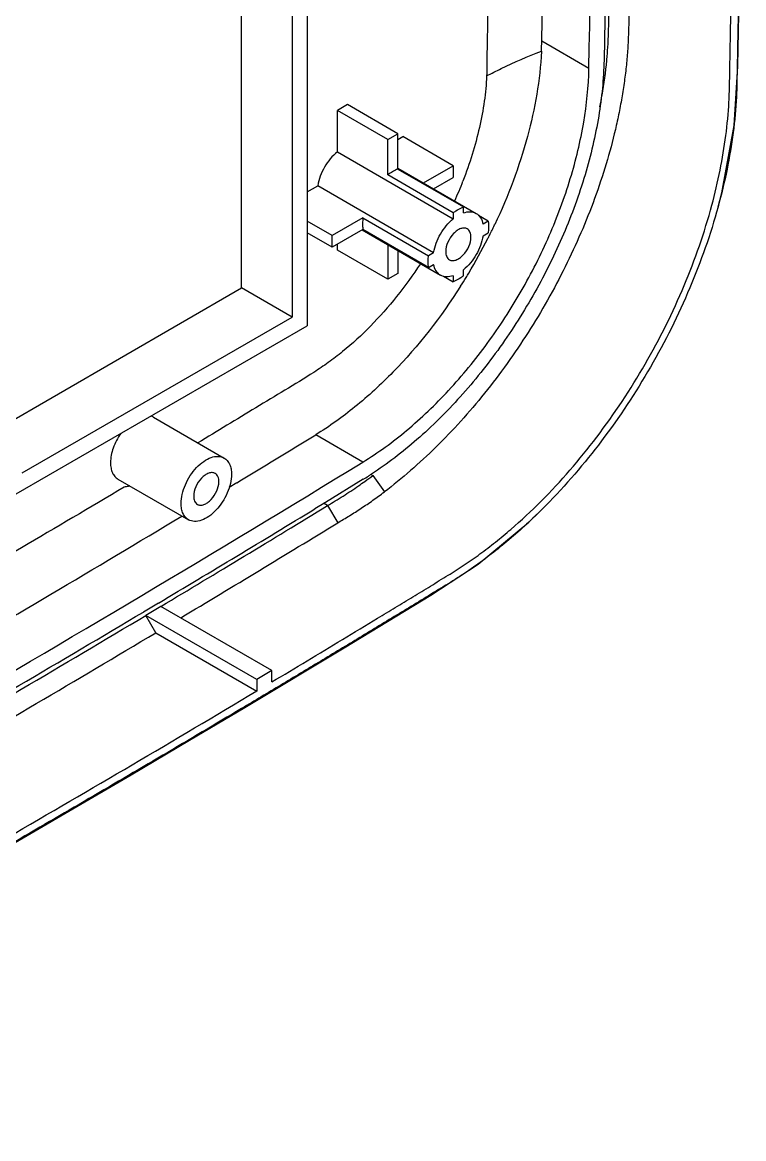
# Model space of a CAD drawing. Header units: millimetres. Extents: x 1791 to 2848, y -3889 to -2778.
# Drawn here: x 2649.5 to 2700.1, y -3112.5 to -3034.2 of the extents above; entities that cross this region are included whole.
import ezdxf

# ---------------------------------------------------------------- set-up
doc = ezdxf.new("R2010")
doc.units = ezdxf.units.MM

msp = doc.modelspace()

# ---------------------------------------------------------------- linework, layer by layer
at = {"color": 7, "linetype": 'Continuous'}
for p, q in [((2669.473, -3016.096), (2669.473, -3055.498)), ((2668.413, -3016.858), (2668.413, -3054.885)), ((2664.877, -3052.844), (2664.877, -3020.184)), ((2690.379, -3032.61), (2690.298, -3036.876)), ((2689.237, -3037.459), (2685.931, -3035.551)), ((2672.302, -3039.984), (2671.595, -3040.393)), ((2675.837, -3042.026), (2672.302, -3039.984)), ((2671.595, -3043.292), (2671.595, -3040.393)), ((2675.13, -3042.434), (2671.595, -3040.393)), ((2675.13, -3042.434), (2675.837, -3042.026)), ((2675.13, -3044.918), (2675.13, -3042.434)), ((2675.837, -3044.509), (2675.837, -3042.026)), ((2675.837, -3042.434), (2676.191, -3042.23)), ((2679.726, -3044.271), (2676.191, -3042.23)), ((2671.595, -3043.292), (2679.726, -3047.986)), ((2677.63, -3045.481), (2679.726, -3044.271)), ((2679.726, -3044.271), (2679.726, -3045.087)), ((2679.726, -3047.571), (2675.13, -3044.918)), ((2675.837, -3044.446), (2681.33, -3047.617)), ((2675.837, -3044.509), (2680.433, -3047.163)), ((2669.473, -3046.108), (2670.216, -3045.679)), ((2678.348, -3050.374), (2670.216, -3045.679)), ((2678.337, -3045.889), (2679.726, -3045.087)), ((2680.433, -3047.578), (2680.433, -3047.163)), ((2671.241, -3049.17), (2669.473, -3048.149)), ((2673.392, -3047.928), (2671.241, -3049.17)), ((2673.392, -3047.928), (2677.988, -3050.582)), ((2679.726, -3047.571), (2679.726, -3047.986)), ((2682.172, -3048.166), (2681.49, -3047.773)), ((2682.172, -3048.166), (2681.812, -3048.374)), ((2671.241, -3049.986), (2669.473, -3048.966)), ((2673.392, -3048.745), (2671.241, -3049.986)), ((2673.337, -3048.776), (2678.83, -3051.947)), ((2677.988, -3051.398), (2673.392, -3048.745)), ((2681.812, -3049.191), (2682.172, -3048.983)), ((2671.241, -3049.986), (2671.241, -3049.17)), ((2671.595, -3050.191), (2671.595, -3049.782)), ((2675.13, -3052.232), (2671.595, -3050.191)), ((2675.13, -3049.811), (2675.13, -3052.232)), ((2675.837, -3050.22), (2675.837, -3051.824)), ((2678.348, -3050.374), (2677.988, -3050.582)), ((2677.988, -3051.398), (2678.348, -3051.19)), ((2675.837, -3051.824), (2675.13, -3052.232)), ((2679.044, -3052.008), (2679.726, -3052.402)), ((2679.726, -3051.986), (2679.726, -3052.402)), ((2680.433, -3051.993), (2680.433, -3051.578)), ((2646.627, -3063.387), (2664.877, -3052.844)), ((2668.413, -3054.885), (2664.877, -3052.844)), ((2649.497, -3065.806), (2668.413, -3054.885)), ((2649.069, -3067.278), (2669.473, -3055.498)), ((2658.702, -3061.906), (2663.652, -3064.764)), ((2673.379, -3065.048), (2670.073, -3063.139)), ((2673.914, -3065.897), (2674.08, -3065.992)), ((2674.08, -3065.992), (2674.89, -3067.142)), ((2656.202, -3066.236), (2661.152, -3069.094)), ((2664.535, -3066.511), (2663.997, -3066.836)), ((2673.411, -3066.254), (2670.752, -3067.876)), ((2670.752, -3067.876), (2670.019, -3068.323)), ((2670.902, -3068.1), (2670.613, -3067.934)), ((2670.9, -3068.101), (2671.621, -3069.303)), ((2659.049, -3074.928), (2657.989, -3075.559)), ((2659.22, -3075.163), (2658.16, -3075.797)), ((2666.998, -3079.657), (2659.22, -3075.163)), ((2658.86, -3077.011), (2658.16, -3075.797)), ((2665.938, -3080.287), (2658.16, -3075.797)), ((2658.86, -3077.011), (2665.938, -3081.097)), ((2665.095, -3082.252), (2672.061, -3078.07)), ((2666.998, -3079.654), (2665.938, -3080.287)), ((2665.938, -3080.284), (2665.938, -3081.097)), ((2666.998, -3080.463), (2666.998, -3079.657)), ((2647.66, -3092.485), (2652.756, -3089.529))]:
    msp.add_line(p, q, dxfattribs=at)
for points in [[(2698.294, -3047.158), (2698.551, -3046.174), (2699.428, -3041.455), (2699.684, -3037.291), (2699.816, -3029.977)], [(2672.061, -3078.07), (2675.111, -3076.222), (2678.142, -3074.376), (2681.48, -3072.198), (2685.018, -3069.256), (2686.2, -3068.106)], [(2652.756, -3089.529), (2657.124, -3086.972), (2661.228, -3084.55), (2665.095, -3082.252)]]:
    msp.add_lwpolyline(points, dxfattribs=at)
for centre, radius, start, end in [((296.451, -2987.875), 2389.955, 358.856965, 359.996648), ((293.17, -2989.718), 2396.543, 358.858528, 359.995078), ((2663.315, -3035.102), 22.621, 357.08811, 358.86254), ((2663.423, -3034.379), 27.188, 354.70007, 355.63969), ((2652.778, -3034.692), 29.613, 335.99845, 338.90275), ((2646.932, -3031.444), 39.52, 333.5448, 334.12175), ((2647.064, -3031.508), 39.373, 334.12177, 334.61819), ((2646.528, -3031.237), 39.975, 329.03486, 333.01871), ((2646.786, -3031.371), 39.683, 333.02176, 333.13621), ((2646.834, -3031.395), 39.63, 333.13615, 333.5449), ((2646.584, -3031.273), 39.907, 327.50062, 328.5283), ((2646.497, -3031.22), 40.009, 328.52798, 329.03675), ((1797.281, -1635.768), 1673.068, 301.222403, 301.444465), ((1925.587, -1843.204), 1432.513, 300.018728, 301.467444), ((2660.604, -3045.323), 24.538, 301.46157, 302.44617), ((2656.431, -3042.511), 29.373, 305.56531, 306.92966), ((2660.264, -3044.787), 25.173, 302.44441, 303.02065), ((2654.499, -3039.814), 32.691, 304.63293, 305.56928), ((1914.199, -1825.449), 1454.648, 300.800378, 301.304745), ((1910.605, -1823.705), 1458.277, 300.887631, 301.423971), ((1921.436, -1839.963), 1434.09, 300.174012, 301.030098), ((1911.333, -1824.926), 1458.257, 300.918294, 301.42406), ((1929.463, -1851.076), 1424.819, 299.934923, 300.751213), ((1927.23, -1851.636), 1425.773, 300.025144, 300.840854), ((1928.509, -1853.781), 1424.677, 300.056204, 300.84008), ((1934.65, -1856.282), 1426.517, 300.024455, 300.839722)]:
    msp.add_arc(centre, radius, start, end, dxfattribs=at)
for points, knots in [([(2659.068, -2943.344), (2662.069, -2941.648), (2665.826, -2939.544), (2670.343, -2937.041), (2672.598, -2935.797), (2674.853, -2934.558), (2676.732, -2933.53), (2678.234, -2932.713), (2679.332, -2932.112), (2680.395, -2931.548), (2681.757, -2930.916), (2683.431, -2930.28), (2686.015, -2929.614), (2688.576, -2929.427), (2690.97, -2929.818), (2692.607, -2930.373), (2694.107, -2931.192), (2695.451, -2932.266), (2696.625, -2933.58), (2697.618, -2935.12), (2698.42, -2936.868), (2699.026, -2938.803), (2699.43, -2940.912), (2699.598, -2942.788), (2699.626, -2944.385), (2699.652, -2945.654), (2699.676, -2946.943), (2699.709, -2948.662), (2699.747, -2950.812), (2699.79, -2953.393), (2699.83, -2955.975), (2699.88, -2959.422), (2699.935, -2963.736), (2699.99, -2968.916), (2700.033, -2974.104), (2700.064, -2979.298), (2700.091, -2986.236), (2700.095, -2994.926), (2700.061, -3003.627), (2700.01, -3010.601), (2699.961, -3015.842), (2699.9, -3021.09), (2699.828, -3026.344), (2699.758, -3030.726), (2699.704, -3033.796), (2699.671, -3035.552), (2699.646, -3036.868), (2699.625, -3037.957), (2699.609, -3038.814), (2699.558, -3040.07), (2699.382, -3041.981), (2698.948, -3044.56), (2698.533, -3046.287), (2698.294, -3047.158)], [0, 0, 0, 0, 0.066096, 0.082576, 0.099037, 0.115481, 0.131906, 0.140113, 0.148278, 0.15591, 0.163182, 0.177061, 0.190172, 0.214297, 0.225564, 0.236495, 0.247291, 0.258165, 0.269322, 0.280944, 0.29317, 0.30608, 0.319744, 0.334269, 0.342135, 0.35037, 0.35861, 0.366851, 0.38334, 0.39984, 0.416351, 0.432874, 0.46595, 0.499068, 0.532227, 0.565428, 0.598671, 0.665284, 0.732068, 0.765525, 0.799025, 0.83257, 0.866158, 0.899786, 0.916616, 0.925036, 0.93346, 0.941869, 0.945927, 0.949881, 0.965982, 0.982684, 1, 1, 1, 1]), ([(2682.216, -2951.157), (2682.279, -2954.74), (2682.379, -2961.917), (2682.485, -2972.698), (2682.54, -2983.507), (2682.545, -2994.346), (2682.508, -3003.397), (2682.452, -3010.651), (2682.399, -3016.103), (2682.343, -3020.651), (2682.292, -3024.292), (2682.251, -3027.026), (2682.207, -3029.761), (2682.167, -3032.042), (2682.134, -3033.867), (2682.113, -3035.009), (2682.095, -3035.922), (2682.083, -3036.606), (2682.073, -3037.29), (2682.071, -3037.747), (2682.06, -3037.975)], [0, 0, 0, 0, 0.123835, 0.248006, 0.372511, 0.497351, 0.622522, 0.685234, 0.748028, 0.810905, 0.842374, 0.873865, 0.905376, 0.936907, 0.952681, 0.968459, 0.97635, 0.984235, 0.992101, 1, 1, 1, 1]), ([(2686.2, -3068.106), (2685.425, -3068.89), (2683.85, -3070.365), (2681.752, -3072.016), (2680.021, -3073.185), (2678.673, -3073.999), (2677.307, -3074.836), (2675.466, -3075.955), (2673.165, -3077.351), (2670.402, -3079.018), (2667.64, -3080.677), (2663.96, -3082.875), (2659.359, -3085.603), (2653.833, -3088.845), (2648.307, -3092.055), (2642.78, -3095.231), (2637.254, -3098.374), (2632.647, -3100.966), (2628.962, -3103.023), (2626.2, -3104.557), (2623.438, -3106.082), (2621.135, -3107.346), (2619.293, -3108.354), (2617.912, -3109.106), (2616.775, -3109.726), (2615.887, -3110.207), (2615.04, -3110.632), (2613.998, -3111.102), (2612.364, -3111.719), (2610.358, -3112.261), (2607.995, -3112.528), (2605.756, -3112.391), (2603.677, -3111.846), (2601.796, -3110.897), (2600.149, -3109.561), (2598.765, -3107.866), (2597.663, -3105.844), (2597, -3103.95), (2596.613, -3102.312), (2596.394, -3100.999), (2596.277, -3099.865), (2596.218, -3098.925), (2596.197, -3098.184), (2596.183, -3097.417), (2596.162, -3096.368), (2596.136, -3095.052), (2596.107, -3093.473), (2596.069, -3091.366), (2596.025, -3088.731), (2595.975, -3085.567), (2595.931, -3082.401), (2595.877, -3078.173), (2595.82, -3072.883), (2595.77, -3066.527), (2595.737, -3060.161), (2595.715, -3051.654), (2595.732, -3040.994), (2595.822, -3028.172), (2595.928, -3019.611), (2595.992, -3015.324)], [0, 0, 0, 0, 0.017038, 0.033319, 0.041215, 0.04931, 0.057648, 0.06598, 0.082628, 0.099252, 0.115853, 0.132431, 0.165522, 0.198532, 0.231466, 0.264317, 0.29707, 0.329733, 0.346033, 0.362311, 0.378569, 0.394809, 0.402921, 0.411027, 0.419113, 0.422945, 0.426638, 0.433755, 0.44061, 0.453616, 0.465775, 0.477199, 0.488105, 0.498773, 0.509516, 0.520637, 0.532389, 0.544937, 0.551542, 0.558389, 0.565496, 0.569155, 0.572939, 0.576953, 0.58102, 0.589157, 0.597296, 0.605437, 0.621729, 0.638035, 0.654354, 0.670686, 0.703387, 0.736138, 0.76894, 0.801792, 0.867652, 0.93372, 1, 1, 1, 1]), ([(2697.861, -3047.041), (2698.081, -3046.225), (2698.464, -3044.608), (2698.868, -3042.191), (2699.036, -3040.4), (2699.089, -3039.222), (2699.106, -3038.411), (2699.134, -3036.949), (2699.174, -3034.841), (2699.234, -3031.468), (2699.275, -3028.94), (2699.3, -3027.255)], [0, 0, 0, 0, 0.127357, 0.250342, 0.369175, 0.398233, 0.428108, 0.49147, 0.618777, 0.745934, 1, 1, 1, 1]), ([(2692.07, -3032.636), (2692.063, -3033), (2692.044, -3033.73), (2692.016, -3034.829), (2691.977, -3035.94), (2691.888, -3037.067), (2691.748, -3038.213), (2691.572, -3039.377), (2691.356, -3040.557), (2691.007, -3042.155), (2690.465, -3044.17), (2689.379, -3047.414), (2687.646, -3051.418), (2685.058, -3055.998), (2682.514, -3059.56), (2680.283, -3062.18), (2678.549, -3063.992), (2676.754, -3065.645), (2675.52, -3066.669), (2674.89, -3067.142)], [0, 0, 0, 0, 0.027421, 0.054938, 0.082747, 0.111093, 0.140071, 0.16963, 0.199718, 0.230295, 0.292748, 0.356688, 0.487688, 0.620477, 0.752011, 0.816409, 0.879424, 0.940703, 1, 1, 1, 1]), ([(2690.532, -3036.446), (2690.556, -3036.123), (2690.629, -3034.848), (2690.642, -3033.571), (2690.66, -3032.618)], [0, 0, 0, 0, 0.253769, 1, 1, 1, 1]), ([(2682.06, -3037.975), (2682.402, -3037.8), (2683.66, -3037.172), (2684.949, -3036.607), (2685.906, -3036.251)], [0, 0, 0, 0, 0.273551, 1, 1, 1, 1]), ([(2685.906, -3036.251), (2685.805, -3038.264), (2685.07, -3042.445), (2683.577, -3046.404), (2682.637, -3048.385)], [0, 0, 0, 0, 0.478977, 1, 1, 1, 1]), ([(2690.298, -3036.876), (2690.272, -3038.187), (2689.997, -3040.903), (2689.027, -3044.995), (2687.515, -3049.136), (2685.512, -3053.187), (2683.085, -3057.012), (2680.316, -3060.482), (2677.298, -3063.482), (2675.1, -3065.167), (2673.982, -3065.894)], [0, 0, 0, 0, 0.1143, 0.236934, 0.365634, 0.497643, 0.629975, 0.75962, 0.88375, 1, 1, 1, 1]), ([(2690.014, -3040.14), (2690.069, -3039.866), (2690.27, -3038.789), (2690.419, -3037.703), (2690.494, -3036.89)], [0, 0, 0, 0, 0.255147, 1, 1, 1, 1]), ([(2673.379, -3065.048), (2674.457, -3064.388), (2676.581, -3062.836), (2679.504, -3060.03), (2682.195, -3056.748), (2684.559, -3053.107), (2686.515, -3049.232), (2687.994, -3045.26), (2688.943, -3041.33), (2689.212, -3038.719), (2689.237, -3037.459)], [0, 0, 0, 0, 0.115009, 0.238445, 0.36788, 0.500401, 0.632868, 0.76214, 0.88532, 1, 1, 1, 1]), ([(2682.06, -3037.975), (2682.038, -3038.567), (2681.921, -3039.781), (2681.455, -3042.269), (2680.878, -3044.126), (2680.406, -3045.351)], [0, 0, 0, 0, 0.23441, 0.481093, 1, 1, 1, 1]), ([(2671.595, -3043.292), (2671.233, -3043.586), (2670.635, -3044.329), (2670.29, -3045.219), (2670.216, -3045.679)], [0, 0, 0, 0, 0.499999, 1, 1, 1, 1]), ([(2675.837, -3044.509), (2675.778, -3044.532), (2675.527, -3044.641), (2675.295, -3044.79), (2675.13, -3044.918)], [0, 0, 0, 0, 0.234484, 1, 1, 1, 1]), ([(2679.726, -3047.571), (2679.784, -3047.527), (2680.004, -3047.367), (2680.246, -3047.234), (2680.433, -3047.163)], [0, 0, 0, 0, 0.265724, 1, 1, 1, 1]), ([(2685.878, -3067.795), (2687.28, -3066.389), (2689.927, -3063.325), (2693.296, -3058.242), (2696.014, -3052.783), (2697.345, -3048.959), (2697.861, -3047.041)], [0, 0, 0, 0, 0.246086, 0.499987, 0.753894, 1, 1, 1, 1]), ([(2698.294, -3047.158), (2697.764, -3049.091), (2696.409, -3052.945), (2693.662, -3058.449), (2690.269, -3063.58), (2687.609, -3066.68), (2686.2, -3068.106)], [0, 0, 0, 0, 0.24622, 0.499992, 0.753766, 1, 1, 1, 1]), ([(2673.392, -3047.928), (2673.387, -3047.964), (2673.37, -3048.105), (2673.362, -3048.248), (2673.362, -3048.353)], [0, 0, 0, 0, 0.257125, 1, 1, 1, 1]), ([(2678.348, -3050.374), (2678.422, -3049.913), (2678.767, -3049.024), (2679.365, -3048.281), (2679.726, -3047.986)], [0, 0, 0, 0, 0.500001, 1, 1, 1, 1]), ([(2680.433, -3047.578), (2680.588, -3047.525), (2680.896, -3047.465), (2681.206, -3047.546), (2681.33, -3047.617)], [0, 0, 0, 0, 0.533197, 1, 1, 1, 1]), ([(2681.33, -3047.617), (2681.454, -3047.689), (2681.679, -3047.917), (2681.78, -3048.214), (2681.812, -3048.374)], [0, 0, 0, 0, 0.466801, 1, 1, 1, 1]), ([(2682.172, -3048.166), (2682.177, -3048.198), (2682.194, -3048.327), (2682.201, -3048.458), (2682.201, -3048.558)], [0, 0, 0, 0, 0.241642, 1, 1, 1, 1]), ([(2673.362, -3048.353), (2673.362, -3048.387), (2673.365, -3048.518), (2673.377, -3048.649), (2673.392, -3048.745)], [0, 0, 0, 0, 0.258501, 1, 1, 1, 1]), ([(2680.705, -3048.7), (2680.642, -3048.664), (2680.486, -3048.623), (2680.233, -3048.674), (2679.975, -3048.815), (2679.637, -3049.115), (2679.319, -3049.606), (2679.196, -3050.069), (2679.196, -3050.293)], [0, 0, 0, 0, 0.08714, 0.186849, 0.304513, 0.438646, 0.73005, 1, 1, 1, 1]), ([(2680.964, -3049.272), (2680.964, -3049.153), (2680.935, -3048.931), (2680.789, -3048.748), (2680.705, -3048.7)], [0, 0, 0, 0, 0.550778, 1, 1, 1, 1]), ([(2682.201, -3048.558), (2682.201, -3048.592), (2682.199, -3048.734), (2682.186, -3048.876), (2682.172, -3048.983)], [0, 0, 0, 0, 0.242851, 1, 1, 1, 1]), ([(2679.455, -3050.865), (2679.517, -3050.901), (2679.674, -3050.941), (2679.927, -3050.89), (2680.185, -3050.75), (2680.523, -3050.45), (2680.841, -3049.958), (2680.964, -3049.495), (2680.964, -3049.272)], [0, 0, 0, 0, 0.08714, 0.186849, 0.304513, 0.438646, 0.73005, 1, 1, 1, 1]), ([(2681.812, -3049.191), (2681.738, -3049.651), (2681.393, -3050.54), (2680.795, -3051.284), (2680.433, -3051.578)], [0, 0, 0, 0, 0.500001, 1, 1, 1, 1]), ([(2679.196, -3050.293), (2679.196, -3050.412), (2679.225, -3050.634), (2679.371, -3050.816), (2679.455, -3050.865)], [0, 0, 0, 0, 0.550778, 1, 1, 1, 1]), ([(2677.422, -3051.14), (2676.901, -3051.933), (2675.8, -3053.452), (2673.977, -3055.522), (2672.339, -3057.037), (2670.976, -3058.072), (2669.628, -3058.98), (2667.916, -3060.006), (2665.879, -3061.236), (2663.846, -3062.468), (2662.492, -3063.293), (2661.814, -3063.704)], [0, 0, 0, 0, 0.140508, 0.277167, 0.407707, 0.469962, 0.530391, 0.648169, 0.76533, 0.882627, 1, 1, 1, 1]), ([(2677.959, -3051.007), (2677.959, -3050.972), (2677.961, -3050.83), (2677.974, -3050.688), (2677.988, -3050.582)], [0, 0, 0, 0, 0.242851, 1, 1, 1, 1]), ([(2677.988, -3051.398), (2677.983, -3051.367), (2677.965, -3051.237), (2677.959, -3051.106), (2677.959, -3051.007)], [0, 0, 0, 0, 0.241642, 1, 1, 1, 1]), ([(2678.83, -3051.947), (2678.706, -3051.876), (2678.481, -3051.648), (2678.379, -3051.351), (2678.348, -3051.19)], [0, 0, 0, 0, 0.466801, 1, 1, 1, 1]), ([(2679.726, -3051.986), (2679.572, -3052.039), (2679.264, -3052.1), (2678.954, -3052.019), (2678.83, -3051.947)], [0, 0, 0, 0, 0.533197, 1, 1, 1, 1]), ([(2680.433, -3051.993), (2680.376, -3052.038), (2680.155, -3052.198), (2679.913, -3052.33), (2679.726, -3052.402)], [0, 0, 0, 0, 0.265724, 1, 1, 1, 1]), ([(2680.242, -3052.715), (2678.868, -3054.871), (2676.537, -3057.867), (2672.936, -3061.185), (2671.035, -3062.551), (2670.073, -3063.139)], [0, 0, 0, 0, 0.522927, 0.769265, 1, 1, 1, 1]), ([(2656.397, -3063.043), (2656.178, -3063.357), (2655.838, -3064.014), (2655.685, -3064.744), (2655.685, -3065.092)], [0, 0, 0, 0, 0.524637, 1, 1, 1, 1]), ([(2655.685, -3065.092), (2655.685, -3065.218), (2655.704, -3065.459), (2655.801, -3065.79), (2655.966, -3066.059), (2656.12, -3066.188), (2656.203, -3066.236)], [0, 0, 0, 0, 0.289551, 0.549141, 0.782277, 1, 1, 1, 1]), ([(2660.634, -3067.949), (2660.634, -3067.736), (2660.694, -3067.286), (2660.917, -3066.627), (2661.261, -3065.991), (2661.698, -3065.432), (2662.192, -3064.994), (2662.708, -3064.712), (2663.213, -3064.611), (2663.527, -3064.691), (2663.652, -3064.763)], [0, 0, 0, 0, 0.128819, 0.270585, 0.417879, 0.562372, 0.696187, 0.813586, 0.913063, 1, 1, 1, 1]), ([(2663.652, -3064.763), (2663.734, -3064.811), (2663.889, -3064.941), (2664.053, -3065.209), (2664.151, -3065.54), (2664.17, -3065.781), (2664.17, -3065.908)], [0, 0, 0, 0, 0.217725, 0.450867, 0.710459, 1, 1, 1, 1]), ([(2664.17, -3065.908), (2664.17, -3066.122), (2664.11, -3066.571), (2663.887, -3067.231), (2663.543, -3067.866), (2663.107, -3068.425), (2662.612, -3068.863), (2662.096, -3069.145), (2661.591, -3069.246), (2661.278, -3069.166), (2661.153, -3069.094)], [0, 0, 0, 0, 0.128819, 0.270585, 0.417879, 0.562372, 0.696187, 0.813586, 0.913063, 1, 1, 1, 1]), ([(2663.027, -3065.846), (2662.965, -3065.81), (2662.808, -3065.77), (2662.555, -3065.82), (2662.297, -3065.961), (2661.959, -3066.261), (2661.641, -3066.753), (2661.518, -3067.216), (2661.518, -3067.439)], [0, 0, 0, 0, 0.08714, 0.186849, 0.304513, 0.438646, 0.73005, 1, 1, 1, 1]), ([(2663.286, -3066.418), (2663.286, -3066.299), (2663.257, -3066.077), (2663.112, -3065.895), (2663.027, -3065.846)], [0, 0, 0, 0, 0.550778, 1, 1, 1, 1]), ([(2656.647, -3066.802), (2654.255, -3068.231), (2649.452, -3071.051), (2644.651, -3073.875), (2642.25, -3075.281)], [0, 0, 0, 0, 0.500388, 1, 1, 1, 1]), ([(2657.005, -3066.723), (2656.975, -3066.733), (2656.858, -3066.768), (2656.737, -3066.792), (2656.647, -3066.802)], [0, 0, 0, 0, 0.259682, 1, 1, 1, 1]), ([(2661.777, -3068.011), (2661.84, -3068.047), (2661.997, -3068.087), (2662.249, -3068.037), (2662.507, -3067.896), (2662.845, -3067.596), (2663.163, -3067.105), (2663.286, -3066.642), (2663.286, -3066.418)], [0, 0, 0, 0, 0.08714, 0.186849, 0.304513, 0.438646, 0.73005, 1, 1, 1, 1]), ([(2670.901, -3068.101), (2671.265, -3067.878), (2672.004, -3067.435), (2672.722, -3066.959), (2673.078, -3066.712)], [0, 0, 0, 0, 0.496281, 1, 1, 1, 1]), ([(2661.518, -3067.439), (2661.518, -3067.558), (2661.547, -3067.78), (2661.693, -3067.963), (2661.777, -3068.011)], [0, 0, 0, 0, 0.550778, 1, 1, 1, 1]), ([(2671.621, -3069.303), (2671.895, -3069.136), (2672.45, -3068.809), (2673.272, -3068.288), (2674.087, -3067.73), (2674.623, -3067.339), (2674.891, -3067.137)], [0, 0, 0, 0, 0.245098, 0.492417, 0.743836, 1, 1, 1, 1]), ([(2661.153, -3069.094), (2661.07, -3069.046), (2660.916, -3068.917), (2660.751, -3068.648), (2660.654, -3068.317), (2660.634, -3068.076), (2660.634, -3067.949)], [0, 0, 0, 0, 0.217725, 0.450867, 0.710459, 1, 1, 1, 1]), ([(2666.998, -3080.463), (2668.649, -3079.476), (2671.124, -3077.988), (2674.008, -3076.244), (2675.657, -3075.243), (2676.894, -3074.49), (2678.128, -3073.737), (2679.144, -3073.119), (2679.936, -3072.631), (2680.686, -3072.141), (2681.61, -3071.494), (2682.699, -3070.66), (2684.151, -3069.454), (2685.198, -3068.476), (2685.878, -3067.795)], [0, 0, 0, 0, 0.253111, 0.379952, 0.443456, 0.506974, 0.570449, 0.63371, 0.663488, 0.69281, 0.751632, 0.811788, 0.873294, 1, 1, 1, 1])]:
    msp.add_open_spline(points, degree=3, knots=knots, dxfattribs=at)
msp.add_open_spline([(2658.702, -3061.906), (2658.642, -3061.871), (2658.578, -3061.844), (2658.511, -3061.825)], degree=3, dxfattribs=at)

doc.saveas('drawing.dxf')
